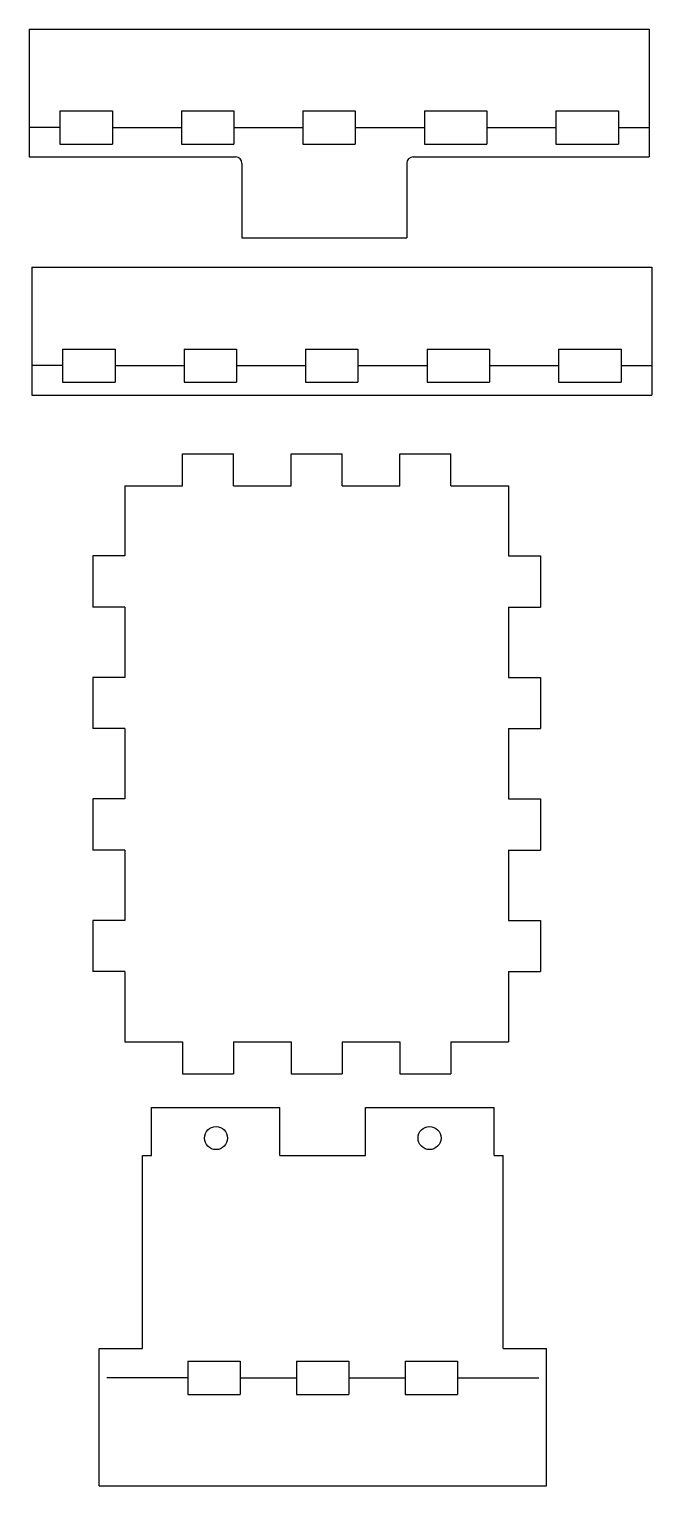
# Model space of a CAD drawing. Header units: inches. Extents: x 0.21 to 4.04, y 2.81 to 11.78.
import ezdxf

# ---------------------------------------------------------------- set-up
doc = ezdxf.new("R2010")
doc.units = ezdxf.units.IN
doc.header["$MEASUREMENT"] = 0
doc.linetypes.add('CENTERX2', pattern=[0.8, 0.5, -0.1, 0.1, -0.1])

msp = doc.modelspace()

# ---------------------------------------------------------------- linework, layer by layer
at = {"color": 7, "linetype": 'Continuous'}
for p, q in [((0.2083, 11.7779), (4.0272, 11.7779)), ((0.2083, 11.7779), (0.2083, 10.9905)), ((4.0272, 11.7779), (4.0272, 10.9905)), ((0.3983, 11.2739), (0.7211, 11.2739)), ((0.3983, 11.2739), (0.3983, 11.0692)), ((0.7211, 11.2739), (0.7211, 11.0692)), ((1.1463, 11.2739), (1.4691, 11.2739)), ((1.1463, 11.2739), (1.1463, 11.0692)), ((1.4691, 11.2739), (1.4691, 11.0692)), ((1.8943, 11.2739), (2.2172, 11.2739)), ((1.8943, 11.2739), (1.8943, 11.0692)), ((2.2172, 11.2739), (2.2172, 11.0692)), ((2.6424, 11.2739), (3.0272, 11.2739)), ((2.6424, 11.2739), (2.6424, 11.0692)), ((3.0272, 11.2739), (3.0272, 11.0692)), ((3.4524, 11.2739), (3.8372, 11.2739)), ((3.4524, 11.2739), (3.4524, 11.0692)), ((3.8372, 11.2739), (3.8372, 11.0692)), ((0.3983, 11.0692), (0.7211, 11.0692)), ((1.1463, 11.0692), (1.4691, 11.0692)), ((1.8943, 11.0692), (2.2172, 11.0692)), ((2.6424, 11.0692), (3.0272, 11.0692)), ((3.4524, 11.0692), (3.8372, 11.0692)), ((0.2083, 10.9905), (1.4799, 10.9905)), ((1.5193, 10.9511), (1.5193, 10.4919)), ((2.5341, 10.9511), (2.5341, 10.4919)), ((2.5735, 10.9905), (4.0272, 10.9905)), ((1.5193, 10.4919), (2.5341, 10.4919)), ((0.2248, 10.3119), (4.0437, 10.3119)), ((0.2248, 10.3119), (0.2248, 9.5245)), ((4.0437, 10.3119), (4.0437, 9.5245)), ((0.4147, 9.8079), (0.7376, 9.8079)), ((0.4147, 9.8079), (0.4147, 9.6032)), ((0.7376, 9.8079), (0.7376, 9.6032)), ((1.1628, 9.8079), (1.4856, 9.8079)), ((1.1628, 9.8079), (1.1628, 9.6032)), ((1.4856, 9.8079), (1.4856, 9.6032)), ((1.9108, 9.8079), (2.2336, 9.8079)), ((1.9108, 9.8079), (1.9108, 9.6032)), ((2.2336, 9.8079), (2.2336, 9.6032)), ((2.6588, 9.8079), (3.0437, 9.8079)), ((2.6588, 9.8079), (2.6588, 9.6032)), ((3.0437, 9.8079), (3.0437, 9.6032)), ((3.4689, 9.8079), (3.8537, 9.8079)), ((3.4689, 9.8079), (3.4689, 9.6032)), ((3.8537, 9.8079), (3.8537, 9.6032)), ((0.4147, 9.6032), (0.7376, 9.6032)), ((1.1628, 9.6032), (1.4856, 9.6032)), ((1.9108, 9.6032), (2.2336, 9.6032)), ((2.6588, 9.6032), (3.0437, 9.6032)), ((3.4689, 9.6032), (3.8537, 9.6032)), ((0.2248, 9.5245), (4.0437, 9.5245)), ((1.1528, 8.9663), (1.1528, 9.1632)), ((1.1528, 9.1632), (1.4678, 9.1632)), ((1.4678, 8.9663), (1.4678, 9.1632)), ((1.8221, 8.9663), (1.8221, 9.1632)), ((1.8221, 9.1632), (2.1371, 9.1632)), ((2.1371, 8.9663), (2.1371, 9.1632)), ((2.4914, 8.9663), (2.4914, 9.1632)), ((2.4914, 9.1632), (2.8064, 9.1632)), ((2.8064, 8.9663), (2.8064, 9.1632)), ((0.7985, 8.9663), (1.1528, 8.9663)), ((0.7985, 8.9663), (0.7985, 8.5332)), ((1.4678, 8.9663), (1.8221, 8.9663)), ((2.1371, 8.9663), (2.4914, 8.9663)), ((2.8064, 8.9663), (3.1607, 8.9663)), ((3.1607, 8.9663), (3.1607, 8.5332)), ((0.7985, 8.5332), (0.6016, 8.5332)), ((0.6016, 8.5332), (0.6016, 8.2183)), ((3.1607, 8.5332), (3.3575, 8.5332)), ((3.3575, 8.5332), (3.3575, 8.2183)), ((0.7985, 8.2183), (0.6016, 8.2183)), ((0.7985, 8.2183), (0.7985, 7.7852)), ((3.1607, 8.2183), (3.3575, 8.2183)), ((3.1607, 8.2183), (3.1607, 7.7852)), ((0.7985, 7.7852), (0.6016, 7.7852)), ((0.6016, 7.7852), (0.6016, 7.4703)), ((3.1607, 7.7852), (3.3575, 7.7852)), ((3.3575, 7.7852), (3.3575, 7.4703)), ((0.7985, 7.4703), (0.6016, 7.4703)), ((0.7985, 7.4703), (0.7985, 7.0372)), ((3.1607, 7.4703), (3.1607, 7.0372)), ((3.1607, 7.4703), (3.3575, 7.4703)), ((0.7985, 7.0372), (0.6016, 7.0372)), ((0.6016, 7.0372), (0.6016, 6.7222)), ((3.1607, 7.0372), (3.3575, 7.0372)), ((3.3575, 7.0372), (3.3575, 6.7222)), ((0.7985, 6.7222), (0.6016, 6.7222)), ((0.7985, 6.7222), (0.7985, 6.2892)), ((3.1607, 6.7222), (3.3575, 6.7222)), ((3.1607, 6.7222), (3.1607, 6.2892)), ((0.7985, 6.2892), (0.6016, 6.2892)), ((0.6016, 6.2892), (0.6016, 5.9742)), ((3.1607, 6.2892), (3.3575, 6.2892)), ((3.3575, 6.2892), (3.3575, 5.9742)), ((0.7985, 5.9742), (0.6016, 5.9742)), ((0.7985, 5.9742), (0.7985, 5.5411)), ((3.1607, 5.9742), (3.3575, 5.9742)), ((3.1607, 5.9742), (3.1607, 5.5411)), ((0.7985, 5.5411), (1.1528, 5.5411)), ((1.1528, 5.5411), (1.1528, 5.3443)), ((1.4678, 5.5411), (1.8221, 5.5411)), ((1.4678, 5.5411), (1.4678, 5.3443)), ((1.8221, 5.5411), (1.8221, 5.3443)), ((2.1371, 5.5411), (2.4914, 5.5411)), ((2.1371, 5.5411), (2.1371, 5.3443)), ((2.4914, 5.5411), (2.4914, 5.3443)), ((2.8064, 5.5411), (3.1607, 5.5411)), ((2.8064, 5.5411), (2.8064, 5.3443)), ((1.1528, 5.3443), (1.4678, 5.3443)), ((1.8221, 5.3443), (2.1371, 5.3443)), ((2.4914, 5.3443), (2.8064, 5.3443)), ((0.9616, 4.8421), (0.9616, 5.1373)), ((0.9616, 5.1373), (1.753, 5.1373)), ((1.753, 4.8421), (1.753, 5.1373)), ((2.2805, 4.8421), (2.2805, 5.1373)), ((2.2805, 5.1373), (3.0719, 5.1373)), ((3.0719, 4.8421), (3.0719, 5.1373)), ((0.9065, 3.6531), (0.9065, 4.8421)), ((0.9065, 4.8421), (0.9616, 4.8421)), ((1.753, 4.8421), (2.2805, 4.8421)), ((3.0719, 4.8421), (3.127, 4.8421)), ((3.127, 3.6531), (3.127, 4.8421)), ((0.6388, 2.8066), (0.6388, 3.6531)), ((0.6388, 3.6531), (0.9065, 3.6531)), ((3.127, 3.6531), (3.3947, 3.6531)), ((3.3947, 2.8066), (3.3947, 3.6531)), ((1.186, 3.5743), (1.5089, 3.5743)), ((1.186, 3.5743), (1.186, 3.3696)), ((1.5089, 3.5743), (1.5089, 3.3696)), ((1.8553, 3.5743), (2.1782, 3.5743)), ((1.8553, 3.5743), (1.8553, 3.3696)), ((2.1782, 3.5743), (2.1782, 3.3696)), ((2.5246, 3.5743), (2.8475, 3.5743)), ((2.5246, 3.5743), (2.5246, 3.3696)), ((2.8475, 3.5743), (2.8475, 3.3696)), ((1.186, 3.3696), (1.5089, 3.3696)), ((1.8553, 3.3696), (2.1782, 3.3696)), ((2.5246, 3.3696), (2.8475, 3.3696)), ((0.6388, 2.8066), (3.3947, 2.8066))]:
    msp.add_line(p, q, dxfattribs=at)
at = {"color": 7, "linetype": 'CENTERX2'}
for p, q in [((0.3983, 11.1716), (0.2083, 11.1716)), ((0.7211, 11.1716), (1.1463, 11.1716)), ((1.4691, 11.1716), (1.8943, 11.1716)), ((2.2172, 11.1716), (2.6424, 11.1716)), ((3.0272, 11.1716), (3.4524, 11.1716)), ((3.8372, 11.1716), (4.0272, 11.1716)), ((0.4147, 9.7056), (0.2248, 9.7056)), ((0.7376, 9.7056), (1.1628, 9.7056)), ((1.4856, 9.7056), (1.9108, 9.7056)), ((2.2336, 9.7056), (2.6588, 9.7056)), ((3.0437, 9.7056), (3.4689, 9.7056)), ((3.8537, 9.7056), (4.0437, 9.7056)), ((1.186, 3.472), (0.6388, 3.472)), ((1.5089, 3.472), (1.8553, 3.472)), ((2.1782, 3.472), (2.5246, 3.472)), ((2.8475, 3.472), (3.3947, 3.472))]:
    msp.add_line(p, q, dxfattribs=at)
at = {"color": 7, "linetype": 'Continuous'}
for centre in [(1.3593, 4.9483), (2.6742, 4.9483)]:
    msp.add_circle(centre, 0.0709, dxfattribs=at)
for centre, start, end in [((1.4799, 10.9511), 0, 90), ((2.5735, 10.9511), 90, 180)]:
    msp.add_arc(centre, 0.0394, start, end, dxfattribs=at)

doc.saveas('drawing.dxf')
